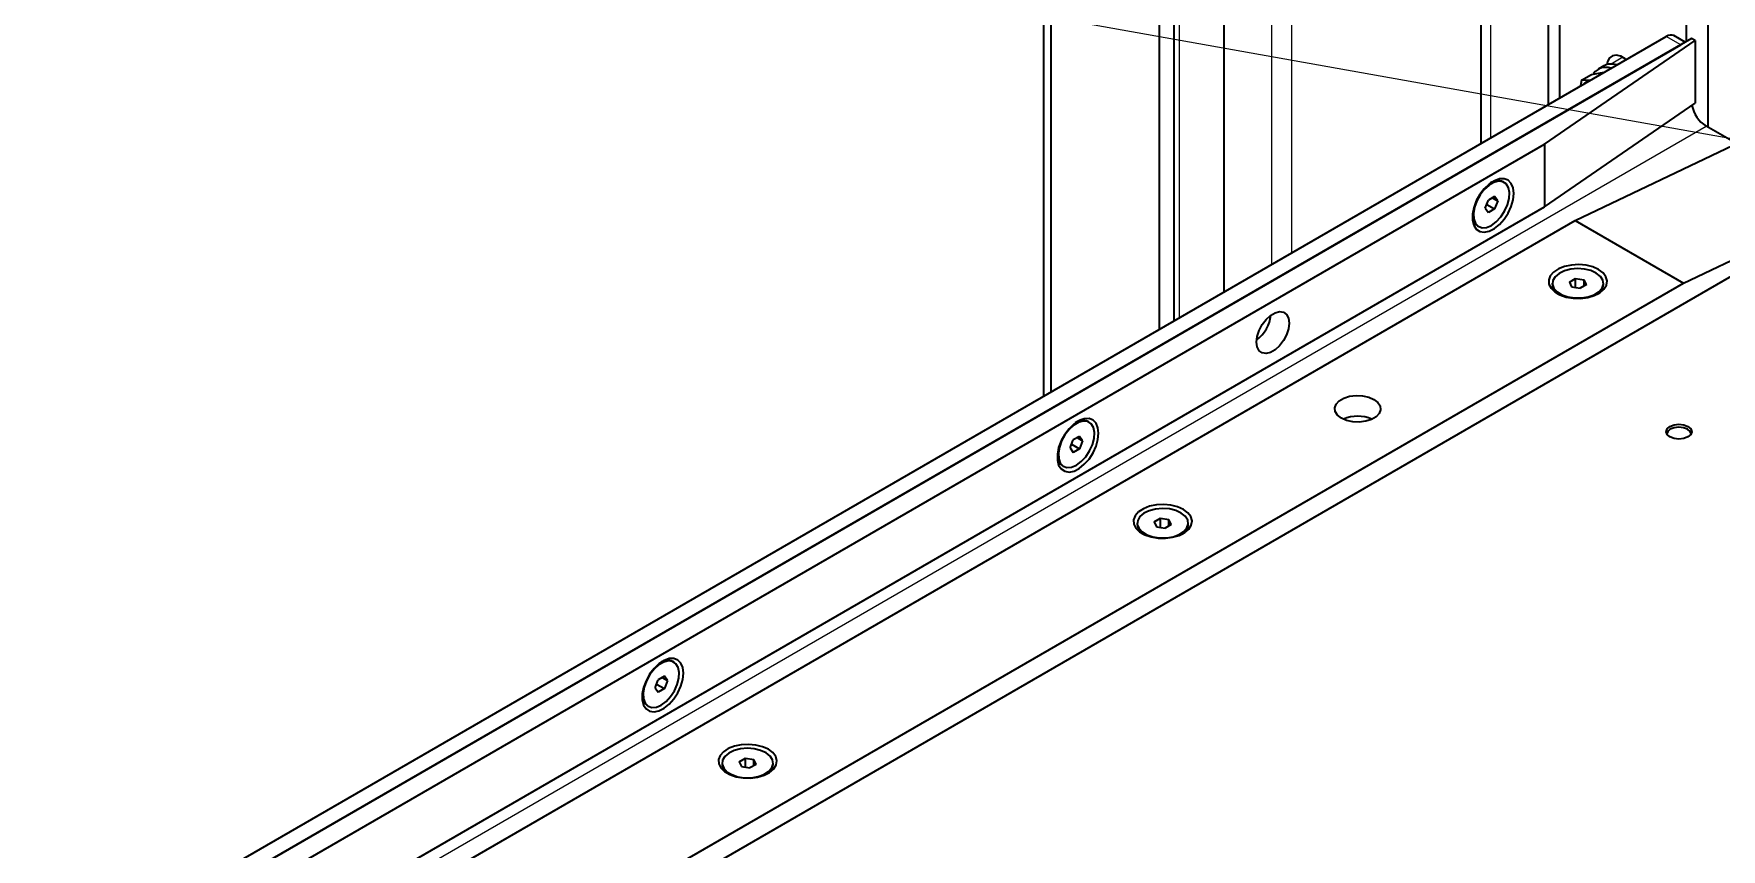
# Paper-space layout 'Blatt1' of a CAD drawing. Header units: millimetres. Extents: x 0 to 1189, y 0 to 841.
# Drawn here: x 812.4 to 878.5, y 515.4 to 547.3 of the extents above; entities that cross this region are included whole.
import ezdxf

# ---------------------------------------------------------------- set-up
doc = ezdxf.new("R2010")
doc.units = ezdxf.units.MM
doc.layers.add('BESCHRIFTUNG', color=5, linetype='Continuous')
doc.dimstyles.new('SLDDIMSTYLE0', dxfattribs={"dimtxt": 0.18, "dimasz": 0.7, "dimexe": 0, "dimexo": 0.0625, "dimgap": 0, "dimtad": 0, "dimtih": 1, "dimtoh": 1, "dimdec": 0, "dimrnd": 1e-09, "dimzin": 0, "dimdsep": 46, "dimtxsty": 'Standard', "dimblk1": 'DOT', "dimblk2": 'DOT', "dimsah": 1, "dimcen": 0.09, "dimadec": 0, "dimazin": 0, "dimtfac": 0.7, "dimtdec": 0, "dimtofl": 0, "dimtmove": 0, "dimatfit": 3, "dimldrblk": 'DOT', "dimfxl": 1, "dimfrac": 2, "dimtolj": 1, "dimtzin": 0, "dimarcsym": 0})

# ---------------------------------------------------------------- blocks, each defined once
blk = doc.blocks.new('_Dot')
at = {"color": 0, "linetype": 'ByBlock', "lineweight": -2}
blk.add_line((-0.5, 0), (-1, 0), dxfattribs=at)
at = {"color": 0, "linetype": 'ByBlock', "const_width": 0.5}
blk.add_lwpolyline([(-0.25, 0, 1), (0.25, 0, 1)], format="xyb", close=True, dxfattribs=at)

psp = doc.layouts.new('Blatt1')

# ---------------------------------------------------------------- linework, layer by layer
at = {"color": 8, "linetype": 'Continuous', "lineweight": 18}
for p, q in [((861.666, 538.707), (861.666, 642.642)), ((860.892, 538.26), (860.892, 641.276)), ((857.262, 536.165), (857.262, 638.604)), ((869.46, 543.206), (869.46, 551.747)), ((876.906, 546.851), (876.34, 547.178)), ((874.643, 546.361), (874.186, 546.097)), ((786.396, 490.845), (877.896, 543.667))]:
    psp.add_line(p, q, dxfattribs=at)
at = {"color": 7, "linetype": 'Continuous', "lineweight": 35}
for p, q in [((859.016, 537.177), (859.016, 639.657)), ((857.052, 638.494), (857.052, 536.043)), ((856.471, 625.42), (856.471, 535.707)), ((851.945, 623.297), (851.945, 533.095)), ((852.228, 623.134), (852.228, 533.258)), ((877.967, 574.154), (877.967, 543.626)), ((877.118, 573.675), (877.118, 546.974)), ((869.071, 552.944), (869.071, 542.981)), ((871.731, 544.517), (871.731, 552.773)), ((872.168, 544.77), (872.168, 550.385)), ((779.325, 491.172), (876.34, 547.178)), ((779.891, 490.846), (876.906, 546.851)), ((877.33, 547.096), (784.699, 493.622)), ((871.571, 542.955), (877.472, 547.015)), ((877.082, 546.953), (876.64, 547.208)), ((877.472, 547.015), (877.33, 547.096)), ((877.472, 547.015), (877.472, 544.565)), ((873.014, 545.462), (872.98, 545.238)), ((873.014, 545.462), (873.416, 545.694)), ((873.352, 545.453), (873.014, 545.462)), ((873.416, 545.694), (873.908, 545.774)), ((873.893, 546.027), (873.667, 545.897)), ((871.571, 540.506), (877.472, 544.565)), ((879.084, 542.981), (877.896, 543.667)), ((785.406, 493.213), (871.571, 542.955)), ((871.571, 542.955), (871.571, 540.506)), ((872.774, 539.975), (879.239, 543.055)), ((869.99, 541.466), (869.948, 541.491)), ((869.612, 540.914), (869.369, 540.773)), ((869.523, 540.862), (869.734, 540.741)), ((869.734, 540.741), (869.612, 540.914)), ((785.406, 490.764), (871.571, 540.506)), ((883.482, 540.442), (793.326, 488.396)), ((869.247, 540.46), (869.369, 540.773)), ((869.247, 540.46), (869.369, 540.287)), ((869.304, 540.605), (869.612, 540.427)), ((869.612, 540.427), (869.369, 540.287)), ((869.734, 540.741), (869.612, 540.427)), ((877.016, 537.526), (883.482, 540.605)), ((812.913, 505.418), (872.774, 539.975)), ((868.948, 539.759), (868.991, 539.734)), ((872.774, 539.975), (877.016, 537.526)), ((792.619, 488.805), (877.016, 537.526)), ((871.875, 537.514), (871.875, 537.465)), ((872.543, 537.565), (872.786, 537.706)), ((872.543, 537.565), (872.632, 537.373)), ((872.786, 537.706), (873.119, 537.654)), ((872.786, 537.349), (872.786, 537.706)), ((873.208, 537.462), (873.119, 537.654)), ((873.119, 537.411), (873.119, 537.654)), ((873.875, 537.465), (873.875, 537.514)), ((872.632, 537.373), (872.964, 537.322)), ((873.208, 537.462), (872.964, 537.322)), ((853.727, 532.078), (853.685, 532.102)), ((876.498, 531.803), (876.482, 531.794)), ((877.189, 531.794), (877.173, 531.803)), ((852.984, 531.071), (853.105, 531.385)), ((852.984, 531.071), (853.105, 530.898)), ((853.04, 531.217), (853.349, 531.039)), ((853.349, 531.525), (853.105, 531.385)), ((853.349, 531.039), (853.105, 530.898)), ((853.26, 531.474), (853.47, 531.352)), ((853.47, 531.352), (853.349, 531.525)), ((853.47, 531.352), (853.349, 531.039)), ((852.685, 530.37), (852.727, 530.346)), ((856.28, 528.176), (856.523, 528.317)), ((856.523, 528.317), (856.855, 528.265)), ((856.523, 527.961), (856.523, 528.317)), ((856.944, 528.074), (856.855, 528.265)), ((856.855, 528.022), (856.855, 528.265)), ((855.612, 528.125), (855.612, 528.076)), ((856.28, 528.176), (856.369, 527.985)), ((856.369, 527.985), (856.701, 527.933)), ((856.944, 528.074), (856.701, 527.933)), ((857.612, 528.076), (857.612, 528.125)), ((837.464, 522.689), (837.421, 522.714)), ((836.72, 521.683), (836.842, 521.996)), ((836.72, 521.683), (836.842, 521.51)), ((836.777, 521.828), (837.085, 521.65)), ((837.085, 522.136), (836.842, 521.996)), ((837.085, 521.65), (836.842, 521.51)), ((836.996, 522.085), (837.207, 521.963)), ((837.207, 521.963), (837.085, 522.136)), ((837.207, 521.963), (837.085, 521.65)), ((836.421, 520.981), (836.464, 520.957)), ((839.348, 518.736), (839.348, 518.687)), ((840.016, 518.788), (840.259, 518.928)), ((840.016, 518.788), (840.105, 518.596)), ((840.105, 518.596), (840.438, 518.545)), ((840.259, 518.928), (840.592, 518.877)), ((840.259, 518.572), (840.259, 518.928)), ((840.681, 518.685), (840.438, 518.545)), ((840.681, 518.685), (840.592, 518.877)), ((840.592, 518.634), (840.592, 518.877)), ((841.348, 518.687), (841.348, 518.736))]:
    psp.add_line(p, q, dxfattribs=at)
at = {"color": 7, "linetype": 'Continuous', "lineweight": 35, "flags": 128}
for points in [[(874.771, 546.272), (874.734, 546.301), (874.553, 546.406), (874.379, 546.447), (874.226, 546.422), (874.108, 546.333), (874.033, 546.186), (874.011, 546.076)], [(870.363, 541.033), (870.338, 541.251), (870.263, 541.426), (870.143, 541.547), (869.987, 541.607), (869.803, 541.6), (869.603, 541.529), (869.4, 541.397), (869.207, 541.213), (869.035, 540.988), (868.896, 540.737), (868.798, 540.474), (868.747, 540.218), (868.747, 539.983), (868.798, 539.785), (868.896, 539.636), (869.035, 539.545), (869.207, 539.518), (869.4, 539.557), (869.603, 539.66), (869.803, 539.819), (869.987, 540.025), (870.143, 540.265), (870.263, 540.524), (870.338, 540.785), (870.363, 541.033)], [(869.49, 539.784), (869.681, 539.924), (869.858, 540.115), (870.007, 540.341), (870.118, 540.587), (870.183, 540.834), (870.196, 541.063), (870.157, 541.258), (870.068, 541.405), (869.937, 541.491), (869.772, 541.512), (869.587, 541.465), (869.394, 541.354), (869.209, 541.187), (869.044, 540.976), (868.913, 540.738), (868.824, 540.489), (868.785, 540.249), (868.798, 540.035), (868.863, 539.862), (868.974, 539.745), (869.123, 539.691), (869.3, 539.704), (869.49, 539.784)], [(873.686, 538.053), (873.459, 538.155), (873.195, 538.221), (872.911, 538.247), (872.625, 538.231), (872.355, 538.175), (872.117, 538.081), (871.927, 537.957), (871.796, 537.809), (871.733, 537.647), (871.743, 537.481), (871.823, 537.322), (871.969, 537.179), (872.172, 537.062), (872.42, 536.977), (872.696, 536.931), (872.983, 536.926), (873.264, 536.962), (873.52, 537.037), (873.736, 537.147), (873.897, 537.284), (873.995, 537.44), (874.022, 537.606), (873.977, 537.77), (873.863, 537.922), (873.686, 538.053)], [(873.134, 538.071), (872.864, 538.091), (872.595, 538.068), (872.346, 538.004), (872.137, 537.903), (871.982, 537.774), (871.894, 537.625), (871.879, 537.468), (871.937, 537.314), (872.065, 537.176), (872.253, 537.062), (872.487, 536.982), (872.751, 536.941), (873.023, 536.943), (873.284, 536.987), (873.515, 537.07), (873.699, 537.186), (873.821, 537.327), (873.874, 537.481), (873.852, 537.638), (873.758, 537.785), (873.598, 537.913), (873.385, 538.01), (873.134, 538.071)], [(860.289, 535.217), (860.315, 535.439), (860.39, 535.673), (860.509, 535.9), (860.661, 536.101), (860.835, 536.26), (861.016, 536.364), (861.19, 536.406), (861.342, 536.381), (861.461, 536.291), (861.536, 536.144), (861.562, 535.952), (861.536, 535.73), (861.461, 535.497), (861.342, 535.27), (861.19, 535.069), (861.016, 534.91), (860.835, 534.805), (860.661, 534.764), (860.509, 534.789), (860.39, 534.878), (860.315, 535.025), (860.289, 535.217)], [(863.612, 532.237), (863.459, 532.356), (863.369, 532.494), (863.351, 532.642), (863.405, 532.786), (863.528, 532.916), (863.709, 533.021), (863.934, 533.092), (864.184, 533.123), (864.44, 533.112), (864.68, 533.061), (864.885, 532.972), (865.039, 532.854), (865.128, 532.715), (865.146, 532.568), (865.092, 532.423), (864.969, 532.293), (864.788, 532.189), (864.563, 532.118), (864.313, 532.086), (864.057, 532.097), (863.817, 532.149), (863.612, 532.237)], [(854.1, 531.644), (854.074, 531.863), (853.999, 532.038), (853.88, 532.159), (853.723, 532.218), (853.539, 532.212), (853.339, 532.14), (853.137, 532.008), (852.943, 531.824), (852.772, 531.599), (852.632, 531.348), (852.534, 531.086), (852.484, 530.829), (852.484, 530.594), (852.534, 530.396), (852.632, 530.247), (852.772, 530.156), (852.943, 530.129), (853.137, 530.168), (853.339, 530.271), (853.539, 530.43), (853.723, 530.636), (853.88, 530.876), (853.999, 531.135), (854.074, 531.397), (854.1, 531.644)], [(853.227, 530.395), (853.418, 530.536), (853.594, 530.726), (853.744, 530.953), (853.855, 531.198), (853.919, 531.445), (853.932, 531.675), (853.893, 531.87), (853.805, 532.016), (853.673, 532.103), (853.509, 532.123), (853.323, 532.076), (853.131, 531.965), (852.945, 531.798), (852.781, 531.587), (852.649, 531.349), (852.561, 531.1), (852.522, 530.86), (852.535, 530.646), (852.599, 530.474), (852.71, 530.356), (852.86, 530.302), (853.036, 530.315), (853.227, 530.395)], [(877.189, 531.502), (877.027, 531.44), (876.835, 531.418), (876.644, 531.44), (876.482, 531.502), (876.373, 531.596), (876.335, 531.707), (876.373, 531.817), (876.482, 531.911), (876.644, 531.973), (876.835, 531.995), (877.027, 531.973), (877.189, 531.911), (877.297, 531.817), (877.335, 531.707), (877.297, 531.596), (877.189, 531.502)], [(876.498, 531.803), (876.394, 531.714), (876.358, 531.621)], [(877.312, 531.621), (877.276, 531.714), (877.173, 531.803), (877.018, 531.863), (876.835, 531.884), (876.653, 531.863), (876.498, 531.803)], [(857.423, 528.664), (857.196, 528.766), (856.932, 528.832), (856.648, 528.858), (856.362, 528.842), (856.091, 528.786), (855.853, 528.693), (855.663, 528.568), (855.533, 528.42), (855.47, 528.258), (855.479, 528.093), (855.559, 527.933), (855.706, 527.79), (855.909, 527.673), (856.156, 527.588), (856.433, 527.542), (856.72, 527.537), (857, 527.573), (857.257, 527.648), (857.472, 527.758), (857.634, 527.896), (857.731, 528.052), (857.758, 528.217), (857.713, 528.381), (857.599, 528.533), (857.423, 528.664)], [(856.871, 528.683), (856.601, 528.702), (856.331, 528.679), (856.083, 528.615), (855.873, 528.514), (855.719, 528.385), (855.631, 528.236), (855.615, 528.079), (855.674, 527.926), (855.802, 527.787), (855.99, 527.673), (856.224, 527.593), (856.487, 527.552), (856.759, 527.554), (857.021, 527.598), (857.252, 527.681), (857.435, 527.798), (857.558, 527.938), (857.61, 528.092), (857.589, 528.249), (857.495, 528.396), (857.335, 528.524), (857.122, 528.622), (856.871, 528.683)], [(837.836, 522.256), (837.811, 522.474), (837.736, 522.649), (837.616, 522.77), (837.46, 522.829), (837.276, 522.823), (837.076, 522.752), (836.873, 522.62), (836.68, 522.436), (836.508, 522.211), (836.369, 521.959), (836.271, 521.697), (836.22, 521.44), (836.22, 521.206), (836.271, 521.007), (836.369, 520.858), (836.508, 520.767), (836.68, 520.741), (836.873, 520.78), (837.076, 520.882), (837.276, 521.041), (837.46, 521.248), (837.616, 521.488), (837.736, 521.747), (837.811, 522.008), (837.836, 522.256)], [(836.964, 521.006), (837.154, 521.147), (837.331, 521.337), (837.48, 521.564), (837.591, 521.81), (837.656, 522.057), (837.669, 522.286), (837.63, 522.481), (837.541, 522.627), (837.41, 522.714), (837.245, 522.735), (837.06, 522.688), (836.867, 522.576), (836.682, 522.409), (836.517, 522.199), (836.386, 521.96), (836.297, 521.712), (836.258, 521.471), (836.271, 521.257), (836.336, 521.085), (836.447, 520.967), (836.596, 520.913), (836.773, 520.927), (836.964, 521.006)], [(841.16, 519.276), (840.932, 519.377), (840.668, 519.443), (840.385, 519.469), (840.098, 519.454), (839.828, 519.397), (839.59, 519.304), (839.4, 519.18), (839.269, 519.032), (839.207, 518.87), (839.216, 518.704), (839.296, 518.544), (839.442, 518.402), (839.645, 518.284), (839.893, 518.2), (840.169, 518.153), (840.456, 518.148), (840.737, 518.184), (840.993, 518.26), (841.209, 518.37), (841.37, 518.507), (841.468, 518.663), (841.495, 518.828), (841.45, 518.992), (841.336, 519.144), (841.16, 519.276)], [(840.607, 519.294), (840.337, 519.314), (840.068, 519.29), (839.819, 519.226), (839.61, 519.126), (839.455, 518.996), (839.367, 518.847), (839.352, 518.69), (839.41, 518.537), (839.538, 518.398), (839.726, 518.284), (839.961, 518.204), (840.224, 518.164), (840.496, 518.165), (840.757, 518.21), (840.988, 518.293), (841.172, 518.409), (841.294, 518.549), (841.347, 518.704), (841.325, 518.86), (841.231, 519.008), (841.072, 519.135), (840.858, 519.233), (840.607, 519.294)]]:
    psp.add_lwpolyline(points, dxfattribs=at)
at = {"color": 7, "linetype": 'Continuous', "lineweight": 35}
for centre, radius, start, end in [((876.516, 546.933), 0.302, 65.69288, 125.61758), ((874.186, 545.456), 0.642, 70.20088, 117.10474), ((873.424, 545.012), 0.445, 100.09094, 139.90368), ((873.966, 545.375), 0.593, 69.2239, 143.68239), ((878.565, 544.711), 1.24, 190.75098, 237.34458), ((869.741, 541.034), 0.502, 65.62392, 125.69902), ((869.201, 540.136), 0.454, 182.8878, 236.21871), ((872.352, 537.505), 0.478, 184.78115, 240.99323), ((873.403, 537.502), 0.473, 298.70406, 355.52171), ((859.463, 536.429), 1.396, 306.48844, 353.51694), ((864.249, 530.916), 1.396, 66.50085, 113.49915), ((853.477, 531.645), 0.502, 65.62392, 125.69902), ((852.937, 530.748), 0.454, 182.8878, 236.21871), ((856.089, 528.116), 0.479, 184.79856, 241.16563), ((857.139, 528.113), 0.474, 298.53154, 355.50538), ((837.214, 522.256), 0.502, 65.62392, 125.69902), ((836.674, 521.359), 0.454, 182.8878, 236.21871), ((839.825, 518.727), 0.479, 184.79735, 241.15364), ((840.876, 518.725), 0.474, 298.54352, 355.50652)]:
    psp.add_arc(centre, radius, start, end, dxfattribs=at)

# ---------------------------------------------------------------- leaders
at = {"layer": 'BESCHRIFTUNG'}
psp.add_leader([(898.827, 539.612), (731.013, 569.596)], dimstyle='SLDDIMSTYLE0', dxfattribs=at)

doc.saveas('drawing.dxf')
